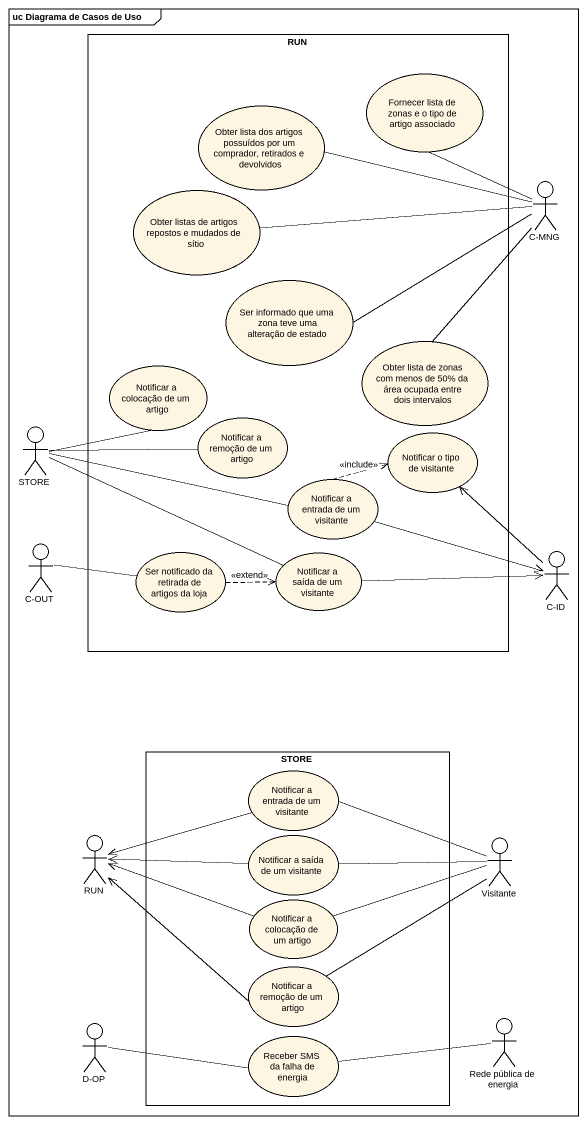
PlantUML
@startuml
mainframe uc Diagrama de Casos de Uso
rectangle RUN {
  usecase "Fornecer lista de zonas e o tipo de artigo associado" as Fornecer_lista_de_zonas_e_o
  usecase "Obter lista dos artigos possuídos por um comprador, retirados e devolvidos" as Obter_lista_dos_artigos
  usecase "Obter listas de artigos repostos e mudados de sítio" as Obter_listas_de_artigos
  usecase "Ser informado que uma zona teve uma alteração de estado" as Ser_informado_que_uma_zona
  usecase "Obter lista de zonas com menos de 50% da área ocupada entre dois intervalos" as Obter_lista_de_zonas_com
  usecase "Notificar a colocação de um artigo" as Notificar_a_colocação_de_um
  usecase "Notificar a remoção de um artigo" as Notificar_a_remoção_de_um
  usecase "Notificar o tipo de visitante" as Notificar_o_tipo_de
  usecase "Notificar a entrada de um visitante" as Notificar_a_entrada_de_um
  usecase "Ser notificado da retirada de artigos da loja" as Ser_notificado_da_retirada
  usecase "Notificar a saída de um visitante" as Notificar_a_saída_de_um
}
actor "C-MNG" as C_MNG
actor STORE
actor "C-OUT" as C_OUT
actor "C-ID" as C_ID
rectangle "STORE" as STORE_2 {
  usecase "Notificar a entrada de um visitante" as Notificar_a_entrada_de_um_2
  usecase "Notificar a saída de um visitante" as Notificar_a_saída_de_um_2
  usecase "Notificar a colocação de um artigo" as Notificar_a_colocação_de_um_2
  usecase "Notificar a remoção de um artigo" as Notificar_a_remoção_de_um_2
  usecase "Receber SMS da falha de energia" as Receber_SMS_da_falha_de
}
actor "RUN" as RUN_2
actor Visitante
actor "D-OP" as D_OP
actor "Rede pública de energia" as Rede_pública_de_energia
Fornecer_lista_de_zonas_e_o -- C_MNG
Obter_lista_dos_artigos -right- C_MNG
Obter_listas_de_artigos -right- C_MNG
Ser_informado_que_uma_zona -right- C_MNG
Obter_lista_de_zonas_com -up- C_MNG
STORE -right- Notificar_a_colocação_de_um
STORE -right- Notificar_a_remoção_de_um
STORE -right- Notificar_a_entrada_de_um
STORE -right- Notificar_a_saída_de_um
Notificar_a_entrada_de_um .right.> Notificar_o_tipo_de : <<include>>
Notificar_a_entrada_de_um -right-> C_ID
Ser_notificado_da_retirada -left- C_OUT
Ser_notificado_da_retirada .right.> Notificar_a_saída_de_um : <<extend>>
Notificar_a_saída_de_um -right-> C_ID
C_ID -up-> Notificar_o_tipo_de
Notificar_a_entrada_de_um_2 -left-> RUN_2
RUN_2 <-- Notificar_a_remoção_de_um_2
Notificar_a_saída_de_um_2 -left-> RUN_2
Visitante -left- Notificar_a_entrada_de_um_2
Visitante -left- Notificar_a_saída_de_um_2
Visitante -left- Notificar_a_colocação_de_um_2
Visitante -left- Notificar_a_remoção_de_um_2
Notificar_a_colocação_de_um_2 -left-> RUN_2
D_OP -right- Receber_SMS_da_falha_de
Receber_SMS_da_falha_de -right- Rede_pública_de_energia
@enduml
